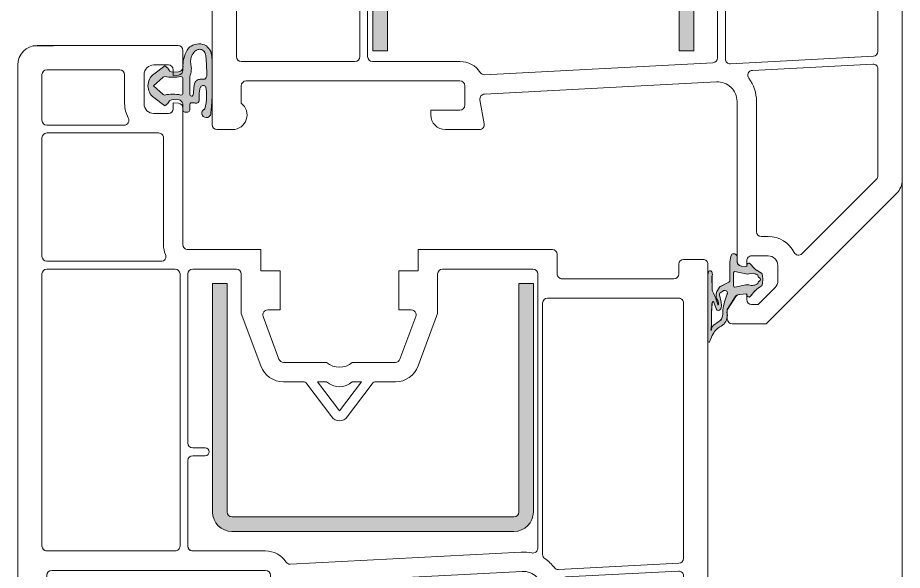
# Model space of a CAD drawing. Header units: millimetres. Extents: x 0 to 145404, y 0 to 194550.
# Drawn here: x 94714.5 to 94805.5, y 154292.4 to 154349.3 of the extents above; entities that cross this region are included whole.
import ezdxf

# ---------------------------------------------------------------- set-up
doc = ezdxf.new("R2010")
doc.units = ezdxf.units.MM
doc.linetypes.add('HIDDEN2', pattern=[0.1875, 0.125, -0.0625])
for name, color, linetype, lineweight in [('АР - детали окон', 152, 'Continuous', 0), ('АР - Окна', 150, 'Continuous', 9), ('АР - Окна - детали окон', 152, 'Continuous', 9), ('АР - Окна - металл', 152, 'Continuous', 0), ('АР - окна - открывание', 251, 'Continuous', 5), ('АР - Окна - резинки', 30, 'Continuous', 9)]:
    doc.layers.add(name, color=color, linetype=linetype, lineweight=lineweight)

# ---------------------------------------------------------------- blocks, each defined once
blk = doc.blocks.new('22')
at = {"layer": 'АР - Окна - детали окон'}
h = blk.add_hatch(color=256, dxfattribs=at)
h.dxf.hatch_style = 1
edge = h.paths.add_edge_path()
edge.add_arc((-1.553818138428315, 1.131118396583944), 0.2839831732982987, 74.65427062503922, 152.3563987852554)
edge.add_arc((-1.596806525873645, 1.190926662087272), 0.2206398277231891, 160.9675373763896, 229.9948880145354)
edge.add_arc((-3.743555339404969, -1.958318342448161), 3.591862728825405, 34.879010179002705, 56.06991171443309, ccw=False)
edge.add_arc((-2.654511476344703, -0.988255583508751), 2.150699526754884, 25.275224277416385, 30.264214853984697, ccw=False)
edge.add_arc((-0.5568941196393199, 0.002174104404926977), 0.168987853443677, 205.2752243233951, 256.9895970229417)
edge.add_arc((0.5909017610544187, 4.9697091701853), 5.267403294881843, 256.9895970645676, 260.7251781122034)
edge.add_arc((0.004720523720607162, 1.380223702645592), 1.630369563297689, 260.7251780804871, 279.2748219195129)
edge.add_arc((-0.143153885691388, 2.285733842385996), 2.547874579159527, 279.2748218378901, 285.7408576301508)
edge.add_arc((0.4876395137706567, 0.04774231009697597), 0.2226850360464853, 285.7408577034202, 335.6636846503346)
edge.add_arc((2.772526007909082, -0.985667456697972), 2.285031462524151, 139.4464880666508, 155.6636846350876, ccw=False)
edge.add_arc((4.944651504070068, -2.844349189018459), 5.143847118199504, 130.5535119334011, 139.4464881139066, ccw=False)
edge.add_arc((1.499456073901597, 1.206292494328832), 0.1744739569368638, 305.3246327721085, 426.5792894700455)
edge.add_arc((1.417490921547245, 1.090547527686115), 0.3146207940460357, 61.25292397907619, 92.00044617636586)
edge.add_line((1.406508365646005, 1.404976577730849), (1.321321995463222, 1.404976577730849))
edge.add_line((1.321321995463222, 1.404976577730849), (1.37415435956791, 1.989406543551013))
edge.add_arc((1.209689640928662, 1.989886926350761), 0.1644654202096038, 345.44665164517147, 359.8326459989094, ccw=False)
edge.add_arc((1.801420718420553, 1.941617132255734), 0.4325983945712781, 122.5195348950106, 179.0804297002731, ccw=False)
edge.add_arc((1.866968296078785, 1.904983802077694), 0.4999927756531553, 90.00000000873058, 126.5998254112501, ccw=False)
edge.add_line((1.866968296002597, 2.404976577730849), (2.351979363709688, 2.404976577730849))
edge.add_arc((2.275144767184571, 2.710978695719442), 0.3155009531470258, 284.0950995267654, 311.1278532774496)
edge.add_arc((2.343910708679128, 2.745365469691481), 0.305377927026009, 297.0238922591076, 411.2400393098964)
edge.add_arc((1.379532245028925, -0.8233545124536081), 3.978367056716289, 73.11440339514019, 83.87885432102183)
edge.add_line((1.80374964652583, 3.132330514723435), (-0.09342573815956712, 3.134326528059319))
edge.add_arc((-0.0590896239459747, 3.419509457747536), 0.287242531886982, 198.2874223950705, 263.134616964289, ccw=False)
edge.add_line((-0.3318247944116592, 3.329377338523045), (-0.7197440974414349, 4.124274716014042))
edge.add_arc((-0.8745377505633372, 4.048733586706081), 0.1722426696958274, 26.01292196672603, 63.98707769662329)
edge.add_line((-0.7989966203458607, 4.20352723938413), (-1.134551930241287, 4.410117470426485))
edge.add_arc((-1.699204761336022, 3.492977032698289), 1.077023399086374, 58.38077619269331, 85.30319239123116)
edge.add_arc((-1.669544997213431, 3.853982031863121), 0.7148020426897524, 85.30319244925175, 104.6294265280543)
edge.add_arc((-1.647382906469343, 3.769079244540648), 0.8025496441457144, 104.6294266041159, 122.5457420102708)
edge.add_arc((-2.525095715673031, 5.144388186126482), 0.8289694210956866, 269.317856082856, 302.5457419086521, ccw=False)
edge.add_arc((-2.532957814914038, 4.484052681405178), 0.1685871140946476, 249.3185698377839, 269.31785592225964, ccw=False)
edge.add_arc((-2.584918793058023, 4.345191464060917), 0.02032770549961688, 68.10843220245232, 248.1084322024547, ccw=False)
edge.add_line((-2.577339583076537, 4.364053361816332), (-2.090075024403632, 4.545655062654987))
edge.add_arc((-4.869575447631911, 12.00347094107846), 7.958934619607795, 290.4402386665813, 297.3608563805124)
edge.add_arc((-1.067902132897731, 4.65701977777789), 0.3128889209860373, 81.69608097092282, 117.3608562842542, ccw=False)
edge.add_line((-1.022713499609381, 4.966628344031051), (0.2850475888699293, 4.981874285498634))
edge.add_arc((0.4585922864967587, 5.352039994109966), 0.4088280982345972, 244.8814189027894, 275.9198852946161)
edge.add_arc((0.2470087829129863, 7.392564771957054), 2.460293171784885, 275.9198852805878, 280.2017922217645)
edge.add_arc((0.630865404607882, 5.259562191243436), 0.2930262488263932, 280.2017921091332, 323.3603331392276)
edge.add_arc((0.7308875098051859, 5.18517172491023), 0.1683732785073014, 323.3603330680583, 362.7912822477358)
edge.add_arc((0.7612935353350888, 5.186654190014067), 0.1379311351644093, 2.791282341359734, 51.19697758441514)
edge.add_arc((0.3901011596461092, 4.392219637631923), 1.011380441519582, 63.0972935037451, 91.37783980487609)
edge.add_line((0.3657819875515997, 5.403307653265074), (-6.18412147462368, 5.407760988688096))
edge.add_arc((-6.209265015976129, 4.598818541134431), 0.809333108877832, 88.21970629423646, 100.525130062304)
edge.add_arc((-6.335268871124257, 5.277014299706275), 0.119531355866846, 100.5251301336488, 163.0815620043828)
edge.add_arc((-6.380232349789344, 5.29069105534374), 0.07253382339510242, 163.0815617823987, 244.6580197239824)
edge.add_arc((-5.697270155394362, 6.732773089890442), 1.668164718475529, 244.6580198689428, 248.8571781519547)
edge.add_arc((-8.45256112066796, -0.3918714569941288), 5.970695682315309, 61.63095383349378, 68.85717813670527, ccw=False)
edge.add_arc((-6.382368420013512, 3.318814493168176), 1.7229848178587, 24.430076954281787, 63.57485590559139, ccw=False)
edge.add_arc((-3.717477093505051, 4.675986526165961), 1.271640255438825, 210.4565847545413, 271.8048441236015)
edge.add_arc((-3.379074946744367, 2.110294825700223), 1.328614273591966, 77.02308783815607, 102.97691216184393, ccw=False)
edge.add_line((-3.080723444465548, 3.404977130005136), (-1.767706177663058, 2.538052154937759))
edge.add_arc((-2.073544962221573, 2.102720144830982), 0.5320256771659015, 6.654761685558924, 54.910368423439024, ccw=False)
edge.add_line((-1.54510383028537, 2.164374757325277), (-1.478664034511894, 1.404976577730849))
edge = h.paths.add_edge_path(flags=16)
edge.add_line((4.656612873077393e-10, 2.755366024794057), (-0.6704792319796979, 2.755366024794057))
edge.add_arc((-0.6704792322575782, 2.520479569175708), 0.2348864556183492, 89.99999993221677, 114.1211347658272)
edge.add_arc((-0.672911007497039, 2.641571481322548), 0.1321185762487359, 135.0838764847987, 189.6658958083226)
edge.add_line((-0.8031539735384285, 2.619388425024226), (-0.5695379339158535, 1.507552440045401))
edge.add_arc((-1.314411851808942, 1.351041501457956), 0.7611391643155159, -11.847474179413325, 11.866218998375075, ccw=False)
edge.add_line((-0.5694867698475718, 1.19477426330559), (-0.6202297955751419, 0.9553191049490124))
edge.add_arc((-0.05519747618258974, 0.8343757632506089), 0.5778311291885405, 167.9183331340165, 197.2232335555724)
edge.add_arc((2.485563131481741, 1.622001702845181), 3.237872310482742, 197.2232335647637, 202.6633024260278)
edge.add_arc((-0.2767435363445265, 0.4685820620813508), 0.2444269719443515, 202.6633024270859, 263.6974056369638)
edge.add_arc((-0.3215584364456937, 0.06282222551544414), 0.1638001955017518, 14.069739100247716, 83.69740557021368, ccw=False)
edge.add_arc((2.328306436538696e-10, 0.1802260925163748), 0.1802260926395496, 205.4979776378803, 334.5020223621197)
edge.add_arc((0.3215584371441924, 0.0628222251806094), 0.1638001958090035, 96.30259433598133, 165.9302608059432, ccw=False)
edge.add_arc((0.2767435372758441, 0.4685820620813574), 0.2444269719443587, 276.3025943630371, 337.3366975729131)
edge.add_arc((-2.485563130783249, 1.622001697944438), 3.237872308809264, 337.3366976555847, 342.7767665168488)
edge.add_arc((0.05519747664825692, 0.8343757632506086), 0.5778311291885349, 342.7767664444275, 372.0816668659836)
edge.add_line((0.6202297960408032, 0.9553191049490124), (0.5694867703132331, 1.19477426330559))
edge.add_arc((1.314411852507434, 1.351041500348957), 0.7611391643157014, 168.1337809163235, 191.8474740941118, ccw=False)
edge.add_line((0.5695379348471761, 1.507552440045401), (0.8031539744697511, 2.619388425024226))
edge.add_arc((0.672911008195528, 2.641571480871272), 0.1321185764024938, 350.3341044015572, 404.91612372508)
edge.add_arc((0.670479232723237, 2.520479569175696), 0.2348864556183607, 65.8788652341734, 90.00000006778265)
edge.add_line((0.6704792324453592, 2.755366024794057), (4.656612873077393e-10, 2.755366024794057))
edge = h.paths.add_edge_path(flags=16)
edge.add_line((-3.484390894882381, 5.030479334993288), (-4.128671426326036, 5.030479334993288))
edge.add_arc((-4.128671429918576, 16.84832161221903), 11.81784227722574, 265.96428704178226, 270.0000000174175, ccw=False)
edge.add_arc((-4.849427598581707, 6.632538173246585), 1.576664575093549, 258.0083946700309, 265.9642869985926, ccw=False)
edge.add_arc((-5.187756749890759, 5.039677136304428), 0.05173122987339637, 78.00839467713583, 165.9029255538445)
edge.add_line((-5.23793006548658, 5.052277078619227), (-5.1791394748725, 5.030518441228196))
edge.add_line((-5.1791394748725, 5.030518441228196), (-5.081579491030425, 5.016898956382647))
edge.add_arc((-5.169264999168537, 4.388784397594312), 0.6342055244944682, 46.43343131209423, 82.05280454706838, ccw=False)
edge.add_line((-4.73217252921313, 4.84831330855377), (-4.333343790844083, 4.278826117282733))
edge.add_arc((-3.673198088457069, 4.634242403406582), 0.7497420121762647, 208.2976078228413, 245.1596813609672)
edge.add_arc((-3.36428093710467, 5.891752335584855), 2.035836394090045, 252.1547333325331, 276.317099813435)
edge.add_arc((-4.282695491099662, -3.439799396039275), 7.39683082017836, 67.69819620471537, 81.11526478878181, ccw=False)
edge.add_arc((-1.396383654766583, 3.655496683918108), 0.2639652523203947, 252.5119509478211, 331.6116771187358)
edge.add_arc((-1.417148989420947, 3.66671898955404), 0.2875690500464815, 331.6116771549562, 401.2744122761682)
edge.add_line((-1.201023936737329, 3.856418541865423), (-1.408236693590879, 4.160966860828921))
edge.add_arc((-1.534159558126057, 4.075289737455235), 0.1523060644962454, 34.23112408509135, 109.9682695572963)
edge.add_line((-1.586172031704336, 4.21843944885768), (-2.347143571358174, 4.046944933244959))
edge.add_arc((-2.654505607017058, 5.410800566729903), 1.398060660326651, 264.69318897178283, 282.70015569087195, ccw=False)
edge.add_arc((-2.724123419782456, 4.661312022281295), 0.6453457620325287, 236.08755619713202, 264.6931889349438, ccw=False)
edge.add_arc((-2.930369844225871, 4.354528911314575), 0.2756790678739771, 180.3566966835159, 236.087556239297, ccw=False)
edge.add_arc((-3.041702844473495, 4.353835795369994), 0.1643439101121544, 106.78126421483961, 180.3566967240913, ccw=False)
edge.add_line((-3.089152010623366, 4.511180949164554), (-2.427321387454867, 4.76132206316106))
edge.add_arc((-2.615669249448966, 5.25965830818927), 0.5327418983209071, 290.7042542949949, 307.9528389964916)
edge.add_arc((-2.313927396198684, 4.872790399344806), 0.04211482518225237, 307.9528389778966, 415.0896941257698)
edge.add_arc((-2.527053902466903, 4.567397793095854), 0.4145226011827333, 55.0896942713847, 87.57206962356457)
edge.add_line((-2.509493606630713, 4.981548276497051), (-3.484390894882381, 5.030479334993288))
at = {"layer": 'АР - Окна - детали окон', "ltscale": 0.5, "flags": 128}
for points in [[(-1.478664034511894, 1.404976577730849, 0.3526565497948873), (-1.805384848732501, 1.262878151377663, 0.3106391041635794), (-1.738646152894944, 1.021919402526692, -0.09272715416674626), (-0.7969297249801457, 0.09567176247946918, -0.02177201712908762), (-0.7097043031826615, -0.06997811258770525, 0.2295558567341729), (-0.5949380109086633, -0.1624756965320557, 0.0163009908045288), (-0.2580463690683246, -0.2288314464967698, 0.08111529549671377), (0.2674874165095389, -0.2288314464967698, 0.02822089183605274), (0.548051041085273, -0.1665917111095041, 0.2213414082031547), (0.6905372622422874, -0.04402439924888313, -0.07087920817314294), (1.03636121423915, 0.4999639221932739, -0.03882241516556442), (1.600338389631361, 1.063941098051146, 0.584672783312545), (1.568805912975222, 1.366391718154773, 0.1349721484322788), (1.406508365646005, 1.404976577730849), (1.321321995463222, 1.404976577730849), (1.37415435956791, 1.989406543551013, -0.06285331443559906), (1.368878038600087, 1.948559834854677, -0.2519290996180657), (1.568861389067024, 2.306387648219243, -0.161068446020802), (1.866968296002597, 2.404976577730849), (2.351979363709688, 2.404976577730849, 0.1185027193284175), (2.482662837021053, 2.473329580156133, 0.5441774775130759), (2.535095321480185, 2.983491743216291, 0.04700334695406218), (1.80374964652583, 3.132330514723435), (-0.09342573815956712, 3.134326528059319, -0.2907501765397686), (-0.3318247944116592, 3.329377338523045), (-0.7197440974414349, 4.124274716014042, 0.1672266864935215), (-0.7989966203458607, 4.20352723938413), (-1.134551930241287, 4.410117470426485, 0.1180145479597892), (-1.611014877911657, 4.566383734112605, 0.08452705584465195), (-1.850079926196486, 4.545609893975779, 0.07833431276210735), (-2.079132751561701, 4.445598277961835, -0.1460084897102827), (-2.534964908380061, 4.315477515337989, -0.08748552463928229), (-2.592498003039509, 4.326329566305503, -1.000000000000031), (-2.577339583076537, 4.364053361816332), (-2.090075024403632, 4.545655062654987, 0.03020607306168786), (-1.211703732609749, 4.934905683854595, -0.156885400313317), (-1.022713499609381, 4.966628344031051), (0.2850475888699293, 4.981874285498634, 0.1362649809725955), (0.5007578991353512, 4.94539214274846, 0.01868551781540537), (0.6827649022452533, 4.971168667310849, 0.1905727269919465), (0.8659909870475531, 5.084689829265699, 0.1737679452320804), (0.8990610232576728, 5.193371132714674, 0.2144074166734677), (0.8477273806929588, 5.294144600862637, 0.1240273172819573), (0.3657819875515997, 5.403307653265074), (-6.18412147462368, 5.407760988688096, 0.05374419626193233), (-6.357103277463466, 5.394534526625648, 0.2799409294152864), (-6.449626908171922, 5.311799129704013, 0.3717797420773307), (-6.411278288811445, 5.225137220928445, 0.01832433503902918), (-6.298967127688229, 5.176902182167396, -0.03154080457190119), (-5.615591558627784, 4.861775907920673, -0.1724818669793703), (-4.81364815402776, 4.031410739058629, 0.2742644840619331), (-3.677426449023187, 3.404977130005136, -0.1137315181183253), (-3.080723444465548, 3.404977130005136), (-1.767706177663058, 2.538052154937759, -0.2137225226957641), (-1.54510383028537, 2.164374757325277)], [(-3.484390894882381, 5.030479334993288), (-4.128671426326036, 5.030479334993288, -0.01761094008342258), (-4.960390494205058, 5.059783132513985, -0.03472808006893339), (-5.177008636295795, 5.090279489988461, 0.4034910083654271), (-5.23793006548658, 5.052277078619227), (-5.1791394748725, 5.030518441228196), (-5.081579491030425, 5.016898956382647, -0.1566824267424039), (-4.73217252921313, 4.84831330855377), (-4.333343790844083, 4.278826117282733, 0.1622426222316396), (-3.988157791551203, 3.953864956507459, 0.1058205724054662), (-3.14027592074126, 3.868277211906388, -0.05860997866455316), (-1.475707024801522, 3.403731997357681, 0.3595279932928903), (-1.164161414839327, 3.529995744815096, 0.3136816461887292), (-1.201023936737329, 3.856418541865423), (-1.408236693590879, 4.160966860828921, 0.343045219452583), (-1.586172031704336, 4.21843944885768), (-2.347143571358174, 4.046944933244959, -0.07873229322858735), (-2.78381077433005, 4.018732398981228, -0.1254678486535723), (-3.08417818788439, 4.125745297642425, -0.2480810180367108), (-3.206043569836766, 4.35281267366372, -0.3325366703878861), (-3.089152010623366, 4.511180949164554), (-2.427321387454867, 4.76132206316106, 0.07540357036237466), (-2.288026246242225, 4.839582133339718, 0.5047905720195982), (-2.289825360290706, 4.907326617510989, 0.1426878051221434), (-2.509493606630713, 4.981548276497051)], [(4.656612873077393e-10, 2.755366024794057), (-0.6704792319796979, 2.755366024794057, 0.1056386542690935), (-0.7664696108549833, 2.73485656012781, 0.2427663152400061), (-0.8031539735384285, 2.619388425024226), (-0.5695379339158535, 1.507552440045401, -0.1038413509164419), (-0.5694867698475718, 1.19477426330559), (-0.6202297955751419, 0.9553191049490124, 0.1285682074630217), (-0.6071177176199853, 0.6632826279383153, 0.02374123733709697), (-0.5022970968857408, 0.3744006629567593, 0.2727911618903298), (-0.3035765625536442, 0.2256324102636427, -0.3135135822219988), (-0.1626721573993564, 0.1026425014715642, 0.630977685971442), (0.1626721578650177, 0.1026425014715642, -0.3135135822219788), (0.3035765634849668, 0.2256324102636427, 0.2727911618903206), (0.5022970978170633, 0.3744006629567593, 0.02374123733709697), (0.6071177180856466, 0.6632826279383153, 0.128568207463023), (0.6202297960408032, 0.9553191049490124), (0.5694867703132331, 1.19477426330559, -0.1038413509164419), (0.5695379348471761, 1.507552440045401), (0.8031539744697511, 2.619388425024226, 0.2427663152400005), (0.7664696113206446, 2.73485656012781, 0.1056386542690881), (0.6704792324453592, 2.755366024794057)]]:
    blk.add_lwpolyline(points, format="xyb", close=True, dxfattribs=at)
blk = doc.blocks.new('пф 1')
at = {"layer": 'АР - Окна - детали окон', "linetype": 'Continuous', "ltscale": 0.5}
h = blk.add_hatch(color=252, dxfattribs=at)
h.dxf.hatch_style = 1
edge = h.paths.add_edge_path()
edge.add_line((3.91986198304221, 2.418149762786925), (3.91986198304221, 16.95895873010159))
edge.add_arc((4.419861981305212, 16.95883664708748), 0.5000000131672641, 89.9999998009547, 179.9860103173129, ccw=False)
edge.add_line((4.41986198304221, 17.45883666025475), (27.91986198304221, 17.45883666025475))
edge.add_line((27.91986198304221, 17.45883666025475), (27.91986198304221, 18.95883666025475))
edge.add_line((27.91986198304221, 18.95883666025475), (4.41986198304221, 18.95883666025475))
edge.add_arc((4.419861982438418, 16.95883665713309), 2.000000003121659, 89.99999998270262, 179.9965028670595)
edge.add_line((2.41986198304221, 16.95895873010159), (2.41986198304221, 2.418149762786925))
edge.add_line((2.41986198304221, 2.418149762786925), (2.41986198304221, -12.04116333974525))
edge.add_arc((4.41986198304221, -12.04116333974525), 2, 180, 270)
edge.add_line((4.41986198304221, -14.04116333974525), (27.91986198304221, -14.04116333974525))
edge.add_line((27.91986198304221, -14.04116333974525), (27.91986198304221, -12.54116333974525))
edge.add_line((27.91986198304221, -12.54116333974525), (4.41986198304221, -12.54116333974525))
edge.add_arc((4.41986198304221, -12.04116333974525), 0.5, 180, 270, ccw=False)
edge.add_line((3.91986198304221, -12.04116333974525), (3.91986198304221, 2.418149762786925))
at = {"layer": 'АР - Окна - детали окон', "linetype": 'Continuous', "ltscale": 0.5, "flags": 128}
for points in [[(32.36129370192066, 7.47560703381896), (31.11026936257258, -16.3953594584018, 0.4296339059216521), (33.10752852912992, -18.50003128219396), (49.55226965108886, -18.50002979207784, -0.3888787350898707), (50.05036702519283, -18.95645190728828), (50.09792391350493, -19.50002970034257), (49.49996739858761, -19.50002970034257, 0.414213562373095), (48.99996742000803, -20.00002967938781), (48.99996742000803, -21.70002654753625, 0.414213562373095), (49.99996737763286, -22.70002650562674), (51.55730984220281, -22.70002650562674, 0.1989111104362972), (52.26441317377612, -22.40713671920821), (53.99996720952913, -20.67159947101027), (53.99996720952913, -20.00002967938781, 0.414213562373095), (53.49996723048389, -19.50002970034257), (52.8979115858674, -19.50002970034257), (52.96736914431676, -18.70612627640367, -0.2446997727135509), (53.21546865999699, -18.31669021071866), (54.49998244876042, -17.5000297841616), (55.49996714666486, -17.5000297841616, -0.414213562373095), (55.9999671257101, -18.00002976320684), (55.9999671257101, -21.50002961605787), (42.58581899665296, -34.91421596938744, -0.1989127693449194), (41.17160323495045, -35.5000043977052), (-6.500030308030546, -35.49999858764932, -0.4142135266766152), (-7.000030226074159, -34.99999860860407), (-7.000030226074159, -30.80001701507717), (-6.000060787890106, -29.80001705698669), (-5.500030288938433, -29.80001705698669), (-5.200030301697552, -30.10002085473388), (-5.200030301697552, -33.19999890401959, 0.4142135268077516), (-4.700030383188277, -33.69999888306484), (-0.5000000400468707, -33.69999939342961, 0.4142135979384391), (0, -33.19999941438437), (0, -23.79999899957329, 0.414213562373095), (-0.4999999790452421, -23.29999902052805), (-4.70003032265231, -23.29999902052805, 0.414213562373095), (-5.200030301697552, -23.79999899957329), (-5.200030301697552, -26.5000049858354), (-5.500060808844864, -26.8000171831809), (-6.000030267983675, -26.8000171831809), (-7.000030226074159, -25.80001722555608), (-7.000030226074159, -19.49999918043613), (-6.000030267983675, -18.49999922234565), (-5.200030301697552, -18.49999922234565), (-5.200030301697552, -20.9999991171062, 0.414213562373095), (-4.70003032265231, -21.49999909615144), (-0.4999999790452421, -21.49999909615144, 0.414213562373095), (0, -20.9999991171062), (0, 20.9999991171062, 0.414213562373095), (-0.4999999790452421, 21.49999909615144), (-4.699999802745879, 21.49999909615144, 0.414213562373095), (-5.199999781325459, 20.9999991171062), (-5.199999781325459, 18.49999922234565), (-5.999999748077244, 18.49999922234565), (-6.999999705702066, 19.49999917997047), (-6.999999705702066, 25.79998670518398), (-6.000030267983675, 26.79998666327447), (-5.499999769032001, 26.79998666327447), (-5.199999781325459, 26.49998667603359), (-5.199999781325459, 23.79999899957329, 0.414213562373095), (-4.699999802745879, 23.29999902052805), (-0.4999999790452421, 23.29999902052805, 0.414213562373095), (0, 23.79999899957329), (-9.313225746154785e-10, 33.09999860823154, 0.4142135623733432), (-0.4999999790452421, 33.69999858224764), (-4.699999802280217, 33.69999858271331, 0.414213562373095), (-5.199999781325459, 33.19999860413373), (-5.199999781325459, 30.10001323465258), (-5.500030288938433, 29.79998653708026), (-5.999999748077244, 29.79998653708026), (-6.999999705702066, 30.79998649470508), (-6.999999705702066, 34.99999852851033, -0.414213562373095), (-6.499999726656824, 35.49999850708991), (35.49999850755557, 35.49999850755557, -0.414213562373095), (35.99999848613515, 34.99999852851033), (35.99999848613515, 33.39999249577522, -0.7207611610681721), (33.29999400116503, 32.49999866494909), (31.4999986696057, 32.49999864352867, 0.414213562373095), (30.99999869661406, 31.99999866448343), (30.99999869661406, 9.999999579507858, 0.414213562373095), (31.4999986756593, 9.499999600462615), (32.49999863328412, 9.499999600462615), (33.49999859137461, 9.499999600462615, 0.414213562373095), (33.99999857041985, 9.999999579507858), (33.99999857041985, 12.99999945331365), (34.49999854946509, 12.99999945331365, -0.414213562373095), (35.99999848613515, 11.49999951664358), (35.99999848613515, 7.999469953589141, -0.4663076572329644), (35.4131744238548, 7.507066097576171), (32.94743253197521, 7.941842912696302, 0.4504671528256424)], [(1.999999912921339, 32.59999862965196, -0.4142135623733869), (2.49999989522621, 32.99999861558899), (19.69999917130917, 32.99999861558899, -0.4142135623728442), (20.19999915361404, 32.59999862965196), (20.19999915082008, 20.79999912530184, -0.414213562373095), (19.69999917177483, 20.29999914672226), (2.499999894760549, 20.29999914672226, -0.414213562373095), (1.999999915715307, 20.79999912530184)], [(28.99999878043309, 20.79999912530184, -0.414213562373095), (28.49999880185351, 20.29999914672226), (21.49999909615144, 20.29999914672226, -0.414213562373095), (20.9999991171062, 20.79999912530184), (20.99999911384657, 32.59999862965196, -0.4142135623733903), (21.49999909615144, 32.99999861558899), (28.49999880185351, 32.99999861279503, -0.414213562373095), (28.99999878043309, 32.49999863374978)], [(29.12687311274931, -16.02617069426924, -0.3989595459343815), (28.62755833007395, -16.50000269617885), (13.09999941289425, -16.50000157626346, -0.414213562373095), (12.59999947017059, -16.00000159721822), (12.59999947017059, -14.89999937359244, 0.9999999999999999), (11.79999950388446, -14.89999937359244), (11.79999950388446, -16.00000146729872, -0.414213562373095), (11.29999948805198, -16.50000144634396), (2.499999857973307, -16.5000007962808, -0.414213562373095), (1.999999915715307, -16.00000081723556), (1.999999915715307, 18.99999920139089, -0.414213562373095), (2.499999894760549, 19.49999917997047), (28.49999880185351, 19.49999917997047, -0.414213562373095), (28.99999878043309, 18.99999920139089), (28.99999878043309, 9.999999579507858, 0.2531713377411239), (30.13213230762631, 7.907407625578344, -0.2671474333782157), (30.35787378111854, 7.462721257936209)], [(1.999999915715307, -17.80000074161217, -0.414213562373095), (2.499999931082129, -17.30000076256692), (28.73349886806682, -17.30000267270952, -0.4296339059351017), (29.23281357809901, -17.82617062842473), (28.46241921046749, -32.5261708907783, -0.3989595816268721), (27.96310440264642, -33.00000289268792), (2.499999833293259, -32.99999976251274, -0.4142135263697975), (1.999999915715307, -32.4999997834675)], [(41.11094302590936, -32.85355734592304, -0.1989127693153482), (40.75738908536732, -33.00000445265323), (29.76557453768328, -33.00000311248004, -0.4296338699769703), (29.26625985186547, -32.47383515629917), (29.91581666469574, -20.07955291774124, -0.5993709350366213), (30.71428662305698, -19.7050887295045, 0.1617362482636682), (33.10752871213481, -20.50003119837493), (46.49996747914702, -20.50002997834235, -0.414213562373095), (46.99996750382707, -21.00002995692194), (46.99996750382707, -21.70002654753625, 0.2836264320426852), (48.6538328230381, -24.38105638930574, -0.5113893274584497), (48.78303094301373, -25.18144756834954)]]:
    blk.add_lwpolyline(points, format="xyb", close=True, dxfattribs=at)
at = {"layer": 'АР - Окна - детали окон', "color": 252, "linetype": 'Continuous', "ltscale": 0.5, "flags": 128}
blk.add_lwpolyline([(3.91986198304221, 2.418149762786925), (3.91986198304221, 16.95895873010159, -0.4141420506258557), (4.41986198304221, 17.45883666025475), (27.91986198304221, 17.45883666025475), (27.91986198304221, 18.95883666025475), (4.41986198304221, 18.95883666025475, 0.4141956854021884), (2.41986198304221, 16.95895873010159), (2.41986198304221, 2.418149762786925), (2.41986198304221, -12.04116333974525, 0.414213562373095), (4.41986198304221, -14.04116333974525), (27.91986198304221, -14.04116333974525), (27.91986198304221, -12.54116333974525), (4.41986198304221, -12.54116333974525, -0.414213562373095), (3.91986198304221, -12.04116333974525)], format="xyb", close=True, dxfattribs=at)
blk = doc.blocks.new('21')
at = {"layer": 'АР - Окна - детали окон'}
h = blk.add_hatch(color=256, dxfattribs=at)
h.dxf.hatch_style = 1
edge = h.paths.add_edge_path(flags=16)
edge.add_arc((-0.8841187553298939, -3.917875038191226), 0.1876537174851927, 176.9273466497227, 231.938298881297)
edge.add_arc((-0.0688339668244411, 0.6188691436068474), 4.776105919937049, 258.7597471659293, 269.055264247072)
edge.add_arc((-0.2890558407631439, -5.683054121658823), 1.533008475727484, 67.60399009658579, 84.70493454352282, ccw=False)
edge.add_arc((-0.06651891567156987, -5.03300193627873), 0.8482367458890325, 42.23236986346268, 64.77111786296871, ccw=False)
edge.add_arc((-0.188630277024787, -4.904549303004011), 0.8705355459311627, 5.5826764512759155, 30.488556884690524, ccw=False)
edge.add_arc((-0.6798599316659233, -4.860044262270755), 1.358230642916282, -4.405615059596926, 1.6953063775346209, ccw=False)
edge.add_arc((2.808702479342133, -5.10611082372215), 2.139045717081584, 176.2008373334478, 178.6700464672485)
edge.add_arc((-1.524182254529186, -5.058814283011551), 2.194416508973364, -2.3460894674768156, 0.0613756805253729, ccw=False)
edge.add_arc((0.9181883855858731, -5.168086905924167), 0.2505490564814342, 175.5492855372068, 232.5122979085675)
edge.add_arc((1.132512647604393, -4.91401523392584), 0.5827911910009982, 230.9944569354059, 266.1973708795536)
edge.add_arc((-0.3682623466784309, 41.6609762355001), 47.17916131853152, 271.7759318795902, 274.1033584471634)
edge.add_arc((2.571099627651768, -2.993427119516604), 2.443143533376929, 280.2939547991291, 290.5025409628827)
edge.add_arc((2.906065239784481, -4.50715296128183), 0.9334197404481246, 303.9097978636547, 332.1024344323147)
edge.add_arc((3.002935919259319, -4.763743824813666), 0.7500284933465502, 346.1022715480304, 373.7533528815159)
edge.add_arc((2.288644899197562, -5.136956967557704), 1.544634774946723, 20.91973702217135, 34.34735709361493)
edge.add_arc((2.194202265019074, -5.766992063347876), 2.032435036897639, 47.62797235930786, 65.5618092830151)
edge.add_arc((2.446891570480489, -5.547119399704411), 1.733310143574325, 70.16436160153076, 107.0617769068108)
edge.add_arc((1.775431145667381, -2.331113053991355), 1.567468971701788, 265.5389595532716, 275.965361664876, ccw=False)
edge.add_arc((2.272909006465912, 0.852635302353467), 4.786712596492477, 253.309553993315, 262.5651157802299, ccw=False)
edge.add_line((0.8981613181531429, -3.732414999976754), (-0.1475824122317135, -3.732414999976754))
edge.add_line((-0.1475824122317135, -3.732414999976754), (-0.4742319788783789, -3.732414999976754))
edge.add_line((-0.4742319788783789, -3.732414999976754), (-0.8500000000931323, -3.732414999976754))
edge.add_arc((-0.8506220907358333, -3.959190577462055), 0.2267764307430546, 89.84282664257613, 166.9064798544172)
edge = h.paths.add_edge_path(flags=16)
edge.add_line((0.8968870001845062, -0.9994789999909699), (0, 0))
edge.add_line((0, 0), (-0.8968869997188449, -0.9994789999909699))
edge.add_arc((-0.6499998180776299, -1.169910301479501), 0.3000001816429734, 145.3818829394412, 179.9999999951994)
edge.add_arc((-4.823035950154436, -2.001162725500762), 3.961235674109269, -12.11337143690622, 12.11337143690622, ccw=False)
edge.add_arc((-0.7500001492444426, -2.83241514977999), 0.1999998504761606, 179.9999999332989, 269.9999999332989)
edge.add_line((-0.7500001494772732, -3.032415000256151), (0.7500001494772732, -3.032415000256151))
edge.add_arc((0.7500001494772732, -2.83241514954716), 0.1999998507089913, 270, 360)
edge.add_arc((5.768765290662919, -2.001162725500762), 4.88993655553787, 170.2126183864117, 189.7873816135883, ccw=False)
edge.add_arc((0.6499998185430773, -1.169910301479568), 0.3000001816431872, 4.813363725752952e-09, 34.6181170605461)
edge = h.paths.add_edge_path()
edge.add_arc((-1.128554309946362, -1.175362062810368), 4.291520594007865, 253.14583511013842, 270.2109125622565, ccw=False)
edge.add_arc((-2.348571730981179, -5.20839550850807), 0.0780137310248648, 187.2199594258823, 251.8885923136458, ccw=False)
edge.add_arc((-2.957837143596107, -5.437013562230002), 0.5751219538596952, 22.36244620134855, 32.10326375194465)
edge.add_arc((-2.939505885245123, -5.625182685201416), 0.680936261650665, 46.48559644257323, 62.43904800630055)
edge.add_arc((-2.815041386622259, -5.432647181392976), 0.4531599044643845, 65.12750073659225, 159.5298120048662)
edge.add_arc((-2.583581921386563, -5.451579003177555), 0.6795706108019753, 164.8668410874433, 191.0423418790884)
edge.add_arc((-2.79305752732818, -5.41024127455594), 0.4886003919421579, 200.5485068572791, 233.1912884732708)
edge.add_arc((-2.758148432459312, -5.370820229924899), 0.5410954205163012, 232.7327130712834, 253.0833459077969)
edge.add_arc((-2.783328585194315, -5.37019621928503), 0.5349164669774426, 255.6840695444536, 265.8879646887684)
edge.add_arc((-2.461674287177334, -1.874614933955761), 4.045172707974388, 264.89404524675, 266.3024498826058)
edge.add_arc((-2.909821153421328, -8.956679420767738), 3.051065225659589, 84.01114066585069, 86.48095881072749, ccw=False)
edge.add_arc((-0.3499881979861348, 14.72841656159117), 20.77197688781684, 263.8051615116011, 268.1229795856759)
edge.add_line((-1.030360317323357, -6.032414770685136), (2.180983635596931, -6.032417066860944))
edge.add_arc((2.371213188439224, -1.295280421849625), 4.74095463765302, 267.700404640067, 284.2296356176989)
edge.add_arc((2.662625679154215, -4.199085129058959), 1.904104081102847, 297.3216514919077, 319.3574493041866)
edge.add_arc((2.780510681195174, -4.66930250029143), 1.534154190856904, 329.8739661649909, 391.135977349304)
edge.add_arc((2.976191374125049, -4.557030082716973), 1.308619823645745, 31.35848713676498, 46.26416666375925)
edge.add_arc((2.100239317408984, -6.059610831545845), 3.027195840749402, 53.96946535726213, 90.00452956230725)
edge.add_arc((1.975967114705061, -2.517668758433579), 0.5294788476683017, 186.3256224382328, 283.54769138735554, ccw=False)
edge.add_line((1.449711848981678, -2.57600610004738), (1.402149175759405, -2.032419405411929))
edge.add_arc((1.972606375607447, -2.045223934334467), 0.5706008875031627, 105.3737558991107, 178.7141501705776, ccw=False)
edge.add_line((1.821331812534481, -1.495040892623365), (2.059796038083732, -1.174769050907344))
edge.add_line((2.059796038083732, -1.174769050907344), (1.198472999967635, -0.03038399992510676))
edge.add_arc((2.328306436538696e-10, -0.9324164099537826), 1.49999999994516, 36.96699983620565, 143.0330001637944)
edge.add_line((-1.198472999501973, -0.03038399992510676), (-2.059796038083732, -1.174769050907344))
edge.add_line((-2.059796038083732, -1.174769050907344), (-1.82133181206882, -1.495040892623365))
edge.add_arc((-1.970466199823175, -2.04809831890437), 0.5728119956630063, 1.5684863268311915, 74.9088805983385, ccw=False)
edge.add_line((-1.397868824657053, -2.032419405411929), (-1.455459558404982, -2.641033330000937))
edge.add_arc((-1.943521036216261, -2.532420209796014), 0.5000008160033129, 302.49687763817417, 347.45385201649304, ccw=False)
edge.add_arc((-1.943692631107355, -2.532046798408856), 0.5004079520082833, 269.277816020844, 302.49047834378854, ccw=False)
edge.add_line((-1.94999985024333, -3.032415000256151), (-2.5, -3.032415000256151))
edge.add_arc((-2.477929598720147, -3.254485401256607), 0.223164436264287, 95.67568625294322, 174.3243137470568)
edge.add_line((-2.699999999720603, -3.232414999976754), (-2.699999999720603, -3.532415000256151))
edge.add_arc((-2.444635847204363, -3.477050847460514), 0.2612968423175379, 192.2326774895719, 257.7673225104281)
edge.add_line((-2.5, -3.732414999976754), (-1.949999999720603, -3.732414999976754))
edge.add_arc((-1.949999999953434, -3.932414999930188), 0.1999999999534339, -6.670109087281162e-08, 89.99999993329902, ccw=False)
edge.add_line((-1.75, -3.932415000163019), (-1.7587805762887, -4.185362932737917))
edge.add_line((-1.7587805762887, -4.185362932737917), (-1.767634384334087, -4.214143124874681))
edge.add_line((-1.767634384334087, -4.214143124874681), (-1.784111456479877, -4.280051414389163))
edge.add_arc((-1.357162307232648, -4.404642425268496), 0.4447566705906353, 163.7318585564934, 188.7886736893577)
edge.add_arc((-1.559444759633461, -4.420160443037705), 0.2429777320102184, 192.4629420879929, 229.2025695668841)
edge.add_arc((-1.493561045754107, -4.358722969596467), 0.3326773473638948, 227.5260260001183, 240.4192275447709)
edge.add_arc((-1.339599034825953, -4.100053065942074), 0.6336660901943263, 239.8584105503494, 246.0996691639988)
edge.add_arc((-1.501638253396667, -4.465164469425312), 0.2342128221942011, 246.1537024965542, 262.6840675146771)
edge.add_arc((-1.297666275548292, -2.476975646727196), 2.232769282881773, 263.9894518753775, 271.1888156845822)
edge.add_line((-1.251342432573438, -4.709264331497252), (-1.190077167935669, -4.708000969607383))
edge.add_arc((-0.9180277296266308, -7.081009744423907), 2.38855218537098, 76.0064464039151, 96.54002211143882, ccw=False)
edge.add_arc((-0.7518303044826764, -6.254975078806121), 1.547321710837005, 69.0083874635016, 74.58140423181771, ccw=False)
edge.add_arc((-0.3479025479336274, -5.177196832840114), 0.3964745144363342, 53.88739644311039, 67.71146677404528, ccw=False)
edge.add_arc((-0.3491225774405135, -5.190171719968163), 0.4077298845138654, 27.915496020967623, 54.82353063004558, ccw=False)
edge.add_arc((-0.2221880889687966, -5.119342785512838), 0.2624247477718955, -6.041521308898496, 27.22545288900801, ccw=False)
edge.add_arc((-0.3552339368903786, -5.044100872473412), 0.4072184418909011, 305.70747396580185, 345.368795488309, ccw=False)
edge.add_arc((-0.6839951650594803, -3.1769740456321), 2.269610691060879, 273.79534255098116, 284.45223444133114, ccw=False)
edge.add_arc((-3.017474084063887, 44.86715378152013), 50.37003320665512, 272.1671276143536, 272.82636057593186, ccw=False)
at = {"layer": 'АР - Окна - детали окон', "ltscale": 0.5, "flags": 128}
for points in [[(-1.112756749149412, -5.466853580437601, -0.07459836483261337), (-2.372823521960527, -5.282543960027397, -0.2899053818021951), (-2.425966889597476, -5.218200183473527, 0.04252794578845025), (-2.470656138844788, -5.13136682100594, 0.06972271583198009), (-2.624442148022354, -5.021519671659917, 0.4369012673146248), (-3.239586183335632, -5.274168114643544, 0.1147113834659794), (-3.250570898409933, -5.581740132533014, 0.1434020308476386), (-3.085800174623728, -5.8014344307594, 0.08903050592023243), (-2.915596538688987, -5.888501935172826, 0.04455233410763495), (-2.821685819420964, -5.903735673520714, 0.006145401884598669), (-2.722546014003456, -5.911367116030306, -0.0107770318400138), (-2.591488003265113, -5.922266295179725, 0.01884226486116689), (-1.030360317323357, -6.032414770685136), (2.180983635596931, -6.032417066860944, 0.07224768805875734), (3.536581502296031, -5.890774690080434, 0.09644669618920398), (4.107436627149582, -5.439300302416086, 0.2738598892792736), (4.093658566009253, -3.87603601673618, 0.06513015523976305), (3.880885309539735, -3.611506563145667, 0.1585412785958662), (2.100000000093132, -3.032415000256151, -0.4516332433290501), (1.449711848981678, -2.57600610004738), (1.402149175759405, -2.032419405411929, -0.3313981047700823), (1.821331812534481, -1.495040892623365), (2.059796038083732, -1.174769050907344), (1.198472999967635, -0.03038399992510676, 0.4989412277529837), (-1.198472999501973, -0.03038399992510676), (-2.059796038083732, -1.174769050907344), (-1.82133181206882, -1.495040892623365, -0.331398104770278), (-1.397868824657053, -2.032419405411929), (-1.455459558404982, -2.641033330000937, -0.1987172120395984), (-1.674893774557859, -2.954131260514259, -0.1459406492247346), (-1.94999985024333, -3.032415000256151), (-2.5, -3.032415000256151, 0.3573068511191127), (-2.699999999720603, -3.232414999976754), (-2.699999999720603, -3.532415000256151, 0.2940061649049662), (-2.5, -3.732414999976754), (-1.949999999720603, -3.732414999976754, -0.414213562373095), (-1.75, -3.932415000163019), (-1.7587805762887, -4.185362932737917), (-1.767634384334087, -4.214143124874681), (-1.784111456479877, -4.280051414389163, 0.1097686946665922), (-1.796696913894266, -4.472597009968013, 0.1616943345260951), (-1.718203166965395, -4.604100504890084, 0.05631662871884902), (-1.657787234988064, -4.648039364255965, 0.02723936211798378), (-1.596326865255833, -4.679383312817663, 0.07225266207382279), (-1.53146301349625, -4.697470581624657, 0.03142348739606844), (-1.251342432573438, -4.709264331497252), (-1.190077167935669, -4.708000969607383, -0.08983512931957405), (-0.3404454165138304, -4.763342767953873, -0.024321667042149), (-0.1975312675349414, -4.810344657395035, -0.06039214654822489), (-0.1142307459376752, -4.856900829821825, -0.1179509229412997), (0.01116346754133701, -4.999285302124918, -0.1461826852254412), (0.03877912135794759, -5.146962767001241, -0.1748036674434475), (-0.1175620583817363, -5.374765260610729, -0.04653300560327677), (-0.5337632987648249, -5.441607145126909, -0.002876454362515275)], [(0.8968870001845062, -0.9994789999909699), (0, 0), (-0.8968869997188449, -0.9994789999909699, 0.1522094044406819), (-0.9499999997206032, -1.169910301454365, -0.1061046213207952), (-0.9499999997206032, -2.83241514954716, 0.414213562373095), (-0.7500001494772732, -3.032415000256151), (0.7500001494772732, -3.032415000256151, 0.414213562373095), (0.9500000001862645, -2.83241514954716, -0.0856193173125026), (0.9500000001862645, -1.169910301454365, 0.1522094044405682)], [(-1.071502695791423, -3.907816383056343, 0.2447490933719746), (-0.9998090956360102, -4.065623685717583, 0.04495291089960767), (-0.1475824122317135, -4.156587529927492, -0.07475573686464684), (0.2950295708142221, -4.265676536597311, -0.09866211631748469), (0.561536761932075, -4.462868931703269, -0.1091022305822598), (0.6777761960402131, -4.819861876778305, -0.02662658147092504), (0.6743574505671859, -4.964379112701863, 0.01077437421934332), (0.6702329954132438, -5.05646360758692, -0.01050493475864166), (0.6683948710560799, -5.148643917404115, 0.2537958550204091), (0.765706452075392, -5.366893569938838, 0.1548211983328769), (1.093862118665129, -5.495523367077112, 0.01015566329726191), (3.007685482036322, -5.397245564498007, 0.04457284318796936), (3.426808013115078, -5.28181377472356, 0.1236378567191102), (3.731008082162589, -4.94389283657074, 0.1212394511998032), (3.731459714937955, -4.585430000443012, 0.05865617648999121), (3.563945163972676, -4.265460655093193, 0.07841123439569585), (3.035043723415583, -3.916646738536656, 0.1624008928969685), (1.938333811704069, -3.890094034839422, -0.04552517337957556), (1.653511526063085, -3.893833305221051, -0.04040697645099166), (0.8981613181531429, -3.732414999976754), (-0.1475824122317135, -3.732414999976754), (-0.4742319788783789, -3.732414999976754), (-0.8500000000931323, -3.732414999976754, 0.3495272739561615)]]:
    blk.add_lwpolyline(points, format="xyb", close=True, dxfattribs=at)
blk = doc.blocks.new('пф 22')
at = {"layer": 'АР - Окна - детали окон', "linetype": 'ByBlock', "ltscale": 100}
h = blk.add_hatch(color=252, dxfattribs=at)
h.dxf.hatch_style = 1
edge = h.paths.add_edge_path()
edge.add_line((0, 0), (0, -14.54080896731466))
edge.add_arc((-0.499999998263002, -14.54068688430056), 0.5000000131672642, 269.9999998009547, 359.9860103173127, ccw=False)
edge.add_line((-0.5, -15.04068689746782), (-24, -15.04068689746782))
edge.add_line((-24, -15.04068689746782), (-24, -16.54068689746782))
edge.add_line((-24, -16.54068689746782), (-0.5, -16.54068689746782))
edge.add_arc((-0.4999999993962079, -14.54068689434616), 2.000000003121659, 269.9999999827027, 359.9965028670595)
edge.add_line((1.5, -14.54080896731466), (1.5, 0))
edge.add_line((1.5, 0), (1.5, 14.45931310253218))
edge.add_arc((-0.5, 14.45931310253218), 2, 0, 90)
edge.add_line((-0.5, 16.45931310253218), (-24, 16.45931310253218))
edge.add_line((-24, 16.45931310253218), (-24, 14.95931310253218))
edge.add_line((-24, 14.95931310253218), (-0.5, 14.95931310253218))
edge.add_arc((-0.5, 14.45931310253218), 0.5, 0, 90, ccw=False)
edge.add_line((0, 14.45931310253218), (0, 0))
at = {"layer": 'АР - Окна - детали окон', "linetype": 'Continuous', "ltscale": 0.5, "flags": 128}
for points in [[(10.00007638242096, -36.58600461808965, 0.414213562373095), (10.50004599988461, -36.086035000626), (10.50004599988461, -34.48602943634614, 0.7207612074404529), (7.800040999893099, -33.58603561716154), (6.000045626424253, -33.58603561716154, -0.414213562373095), (5.500045999884605, -33.08603599062189), (5.500045999884605, -11.08603524370119, -0.414213562373095), (6.000045626424253, -10.58603561716154), (8.000046373344958, -10.58603561716154, -0.414213562373095), (8.500045999884605, -11.08603524370119), (8.500045999884605, -14.08603561716154), (9.000047120731324, -14.08603561716154, 0.414213562373095), (10.50004599988461, -12.5860367375426), (10.50004599988461, -9.086035237181932, 0.4663076484297019), (9.91322219464928, -8.593631582800299), (7.44750710343942, -9.028403598815203, -0.4504671432811831), (6.861367993056774, -8.56216748431325), (5.610316006001085, 15.30932527175173, -0.4296339427720533), (7.607575501780957, 17.41399738285691), (24.05231806775555, 17.41399538284168, 0.3888787210067404), (24.55041496362537, 17.87041696766391), (24.59797200001776, 18.41399538284168), (24.00001462642103, 18.41399538284168, -0.414213562373095), (23.50001499988139, 18.91399500938132), (23.50001499988139, 20.61399313015863, -0.414213562373095), (24.50001425296068, 21.61399238277227), (26.05734236398712, 21.61399238277227, -0.1989110945363628), (26.7644458077848, 21.32110257539898), (28.5, 19.58556538308039), (28.5, 18.91399500938132, -0.414213562373095), (28.00000037346035, 18.41399538284168), (27.39796000020579, 18.41399538284168), (27.46741699893028, 17.6200923928991, 0.2447000054231404), (27.71551699982956, 17.230655382853), (29.00003100000322, 16.41399538284168), (30.00000037346035, 16.41399538284168, 0.414213562373095), (30.5, 16.91399500938132), (30.5, 20.41399538284168), (17.08584924926981, 33.82818413339555, 0.1989125858137271), (15.67163771158084, 34.41397138312459), (-26.00000008568168, 34.41399538284168, 0.414213731059474), (-26.5, 33.91399575630203), (-26.5, 31.91399500938132, 0.414213562373095), (-26.00000037346035, 31.41399538284168), (-25.00000048009679, 31.41399538284168, -0.4142133840902218), (-24.5, 30.91399520728737), (-24.49999300017953, 19.41399531392381, -0.414213740655921), (-24.99999262625352, 18.91399538284168), (-27.00000037346035, 18.91399538284168, 0.414213562373095), (-27.5, 18.41399575630203), (-27.5, 4.613992382772267), (-25.29999999981374, 4.613992382772267), (-25.29999999981374, 2.613992382772267), (-21.30000300006941, 2.613992382772267), (-21.30000300006941, 3.895615439862013, -0.5223602831779204), (-20.62634552968666, 4.364490208681673), (-16.22634065011516, 2.734860623721033, -0.3137494600325467), (-15.89999700011685, 2.26598523883149), (-15.89999700011685, -2.163137617055327, -0.3779650000000018), (-15.89999700011685, -4.808889617212117), (-15.89999700011685, -9.237997472751886, -0.3137494600325357), (-16.22634065011516, -9.70687285810709), (-20.62634552968666, -11.33650244306773, -0.5223602831779198), (-21.30000300006941, -10.86762767378241), (-21.30000300006941, -9.586004617158324), (-25.29999999981374, -9.586004617158324), (-25.29999999981374, -11.58600461715832), (-27.5, -11.58600461715832), (-27.5, -19.08600499061868, -0.4142136248932759), (-27.99999973317608, -19.58600461715832), (-42.0543365618214, -19.58600161690265, 0.3888803697501749), (-42.55243732081726, -20.04242928186432), (-42.59999099979177, -20.58600461715832), (-41.99999962653965, -20.58600461715832, -0.414213562373095), (-41.5, -21.08600424369797), (-41.5, -22.58600536407903, -0.414213562373095), (-42.4999992530793, -23.58600461715832), (-45.5000007469207, -23.58600461715832, -0.414213562373095), (-46.5, -22.58600536407903), (-46.5, -21.08600442530587, -0.414213562373095), (-46.00000019138679, -20.58600461669266), (-45.40000900020823, -20.58600461715832), (-45.4475716734305, -20.04241792252287, 0.3888761047889064), (-45.94566395692527, -19.58600461715832), (-48.00000037346035, -19.58600461715832, 0.414213562373095), (-48.5, -20.08600424369797), (-48.5, -34.5860055256635, 0.414213562373095), (-46.50000090850517, -36.58600461715832)], [(-22.49999199993908, 17.91399556677788, 0.4142133888067069), (-21.9999915198423, 17.41399538284168), (3.865917682182044, 17.41399538284168, 0.2504918936243434), (4.281657267827541, 17.63621778367087, -0.08529994887351053), (5.214333735406399, 18.61905418522656, 0.2504917592246894), (5.414493041113019, 19.04585360083729), (4.764936031773686, 31.44014477403834, 0.3989593756714407), (4.265620961319655, 31.91397738270462), (-21.99999956879765, 31.91399338282645, 0.4142139143587452), (-22.5, 31.413992960006)], [(7.607576000038534, 19.41399738285691), (21.00001529883593, 19.41399538284168, 0.414213606113147), (21.50001499988139, 19.91399500938132), (21.50001499988139, 20.61399480700493, -0.2836257497458363), (23.15387168247253, 23.29501822357997, 0.5113885279364263), (23.28306865971535, 24.09540872322395), (15.61097495863214, 31.76752442447469, 0.1989125985937846), (15.25742171378806, 31.91397138312459), (6.068092086818069, 31.91397638292983, 0.4296340573823559), (5.568777000531554, 31.38780837273225), (6.176575026940554, 19.79032387118787, 0.4607369999999725), (6.779411501251161, 19.32732548890635, -0.0521850000000031)], [(3.707591000013053, 16.30288438312709, 0.4814801107898688), (3.220092820003629, 16.91399538284168), (-25.00000037346035, 16.91399538284168, 0.414213562373095), (-25.5, 16.41399575630203), (-25.5, 7.113992009311914, 0.414213562373095), (-25.00000037346035, 6.613992382772267), (-20.94153100019321, 6.613992382772267), (-15.53171361191198, 4.6103579797782, -0.3137490212917867), (-13.89999700011685, 2.265986907761544), (-13.89999399986118, 0.2639856124296784, 0.2360675819971982), (-13.69999401690438, -0.1360136042349041), (-10.29999399976805, -2.686013617087156, -0.5000000000003286), (-10.29999400023371, -4.286013617180288), (-13.69999565929174, -6.836014861706644, 0.2360679774990762), (-13.89999700011685, -7.236017542891204), (-13.89999700011685, -9.237995395902544, -0.3137494327936865), (-15.53171361191198, -11.58237021416426), (-20.94153100019321, -13.58600461715832), (-25.00000037346035, -13.58600461715832, 0.414213562373095), (-25.5, -14.08600424369797), (-25.5, -18.58603599062189, 0.414213562373095), (-25.00000037346035, -19.08603561716154), (-7.599953626282513, -19.08603561716154, 0.414213562373095), (-7.099954000208527, -18.58603599062189), (-7.099954000208527, -17.28600461687893, -0.9999999999999999), (-6.29995399992913, -17.28600461687893), (-6.29995399992913, -18.58603599062189, 0.414213562373095), (-5.799954373389482, -19.08603561716154), (3.000046373344958, -19.08603561716154, 0.414213562373095), (3.500045999884605, -18.58603599062189), (3.500045999884605, -11.08603619178757, -0.2531711279393059), (4.632179525215179, -8.993442273698747, 0.2671472280829498), (4.857920944690704, -8.54875556519255), (3.613057000096887, 15.20465338276699, -0.06922300000000016)], [(-13.89999700011685, -4.808889617212117), (-13.89999700011685, -5.73601561691612), (-10.89999399986118, -3.486013616900891), (-13.89999700011685, -1.236011616885662), (-13.89999700011685, -2.163137617055327, -0.3779649999999959)], [(3.500045999884605, -20.38603524351493, 0.414213562373095), (3.000046373344958, -19.88603561697528), (-25.00000037346035, -19.88603561697528, 0.414213562373095), (-25.5, -20.38603524351493), (-25.5, -33.58600499061868, 0.414213562373095), (-25.00000037346035, -34.08600461715832), (3.000046373344958, -34.08600461715832, 0.414213562373095), (3.500045999884605, -33.58600499061868)], [(-27.99999918974936, -21.58600461715832), (-39.0000002826564, -21.58600261714309, 0.4142136156264128), (-39.5, -22.08600224368274), (-39.5, -33.58600499061868, 0.414213562373095), (-39.00000037346035, -34.08600461715832), (-26.79999962635338, -34.08600461715832, 0.414213562373095), (-26.29999999981374, -33.58600499061868), (-26.29999999981374, -21.83554985420778, 0.5405750318884611), (-26.99999982770532, -21.37729254178703, -0.1032438360558487)], [(-40.29999999981374, -25.6454167063348, 0.5718902783057536), (-41.04285728838295, -25.20835777744651, -0.1274789111112957), (-42.49999928055331, -25.58600461715832), (-45.50000037346035, -25.58600461715832, 0.414213562373095), (-46, -26.08600424369797), (-46, -33.58600499061868, 0.414213562373095), (-45.50000037346035, -34.08600461715832), (-40.79999962635338, -34.08600461715832, 0.414213562373095), (-40.29999999981374, -33.58600499061868)]]:
    blk.add_lwpolyline(points, format="xyb", close=True, dxfattribs=at)
at = {"layer": 'АР - Окна - детали окон', "color": 252, "linetype": 'Continuous', "ltscale": 0.5, "flags": 128}
blk.add_lwpolyline([(0, 0), (0, -14.54080896731466, -0.4141420506258557), (-0.5, -15.04068689746782), (-24, -15.04068689746782), (-24, -16.54068689746782), (-0.5, -16.54068689746782, 0.4141956854021884), (1.5, -14.54080896731466), (1.5, 0), (1.5, 14.45931310253218, 0.414213562373095), (-0.5, 16.45931310253218), (-24, 16.45931310253218), (-24, 14.95931310253218), (-0.5, 14.95931310253218, -0.414213562373095), (0, 14.45931310253218)], format="xyb", close=True, dxfattribs=at)
blk = doc.blocks.new('блок балконный дверной с проходом 750мм')
at = {"layer": 'АР - Окна - металл', "linetype": 'Continuous', "ltscale": 0.5}
h = blk.add_hatch(color=252, dxfattribs=at)
h.dxf.hatch_style = 1
edge = h.paths.add_edge_path()
edge.add_line((-841.7899630630563, 25.58729925165218), (-841.7899630630563, 11.04651661465661))
edge.add_arc((-842.289962155919, 11.04663869743646), 0.4999991077733852, 269.9999998009549, 359.9860103173127, ccw=False)
edge.add_line((-842.2899621576653, 10.54663958967623), (-865.7899196041544, 10.54663958967623))
edge.add_line((-865.7899196041544, 10.54663958967623), (-865.7899196041544, 9.046642305858512))
edge.add_line((-865.7899196041544, 9.046642305856693), (-842.2899621576653, 9.046642305856693))
edge.add_arc((-842.2899621570832, 11.04663868742475), 1.999996381546226, 269.9999999827027, 359.9965028670595)
edge.add_line((-840.2899657792441, 11.04651661465661), (-840.2899657792441, 25.58729925165218))
edge.add_line((-840.2899657792441, 25.58729925165218), (-840.2899657792441, 40.04658617143807))
edge.add_arc((-842.2899621576653, 40.04658617143807), 1.999996378424572, 0, 90)
edge.add_line((-842.2899621576653, 42.0465825498629), (-865.7899196041544, 42.0465825498629))
edge.add_line((-865.7899196041544, 42.0465825498629), (-865.7899196041544, 40.54658526604518))
edge.add_line((-865.7899196041544, 40.54658526604518), (-842.2899621576653, 40.54658526604518))
edge.add_arc((-842.2899621576653, 40.04658617143807), 0.4999990946061431, 0, 90, ccw=False)
edge.add_line((-841.7899630630563, 40.04658617143807), (-841.7899630630563, 25.58729925165218))
at = {"layer": 'АР - детали окон', "color": 252, "linetype": 'Continuous', "ltscale": 0.5, "flags": 128}
blk.add_lwpolyline([(-0.0002799008871079423, 79.9997283817863), (-950.000098820652, 79.99791722205711)], dxfattribs=at)
at = {"layer": 'АР - детали окон', "linetype": 'Continuous', "ltscale": 0.5, "flags": 128}
blk.add_lwpolyline([(-826.1183537294855, 60.00120831837714), (-867.7899160682573, 60.00123231805057, 0.414213731059474), (-868.2899150771846, 59.5012335969038), (-868.2899150771846, 57.50123647156008, 0.4142135623730951), (-867.789916356036, 57.00123775041331), (-866.7899182734618, 57.00123775041331, -0.4142133840902219), (-866.2899186987634, 56.5012384802537), (-866.2899116989502, 45.00125941094822, -0.4142137406559211), (-866.7899104196331, 44.50126038526079), (-868.7899145452539, 44.50126038526079, 0.4142135623730951), (-869.2899132663952, 44.00126166411403), (-869.2899132663952, 30.20128327946051), (-867.0899172499412, 30.20128327946051), (-867.0899172499412, 28.20128690103567), (-863.0899274933472, 28.20128690103567), (-863.0899274933472, 29.4829076373787, -0.5223602831779204), (-862.4162712428151, 29.95178155716505), (-858.0162743307155, 28.32215492311818, -0.3137494600325467), (-857.689931271656, 27.85328038726195), (-857.689931271656, 23.4241655515759, -0.3779650000000018), (-857.689931271656, 20.77841834231523), (-857.689931271656, 16.34931850694895, -0.3137494600325357), (-858.0162743307155, 15.88044397062887), (-862.4162712428151, 14.25081733658018, -0.5223602831779198), (-863.0899274933472, 14.71969125683401), (-863.0899274933472, 16.00131199270956), (-867.0899172499412, 16.00131199270956), (-867.0899172499412, 14.00131561428472), (-869.2899132663952, 14.00131561428472), (-869.2899132663952, 6.501328821733949, -0.4142136248932759), (-869.7899120941802, 6.001330100587182), (-883.844223473403, 6.0013331008374, 0.3888803697501749), (-884.342323330442, 5.544906262369949), (-884.3898769233128, 5.001331911374763), (-883.789886636514, 5.001331911374763, -0.4142135623730951), (-883.2898879153654, 4.501333190227996), (-883.2898879153654, 3.001334786031038, -0.4142135623730951), (-884.2898853576626, 2.001337343737504), (-887.2898814191358, 2.001337343737504, -0.4142135623730951), (-888.289878861433, 3.001334786031038), (-888.289878861433, 4.501333008620094, -0.4142135623730951), (-887.7898799582108, 5.001331911840424), (-887.1898898534855, 5.001331911374763), (-887.2374524405823, 5.544917621689564, 0.3888761047889064), (-887.7355438221421, 6.001330100587182), (-889.7898765187056, 6.001330100587182, 0.4142135623730951), (-890.2898752398542, 5.501331379440416), (-890.2898752398542, -8.998643646100646, 0.4142135623730951), (-888.2898797699308, -10.99863911602213)], format="xyb", dxfattribs=at)
for points in [[(-864.2899143202885, 43.50126237998458, 0.4142133888067069), (-863.7899147455901, 43.00126310144125), (-837.9240523812332, 43.00126310144125, 0.2504918936243434), (-837.5083135484019, 43.22348509987361, -0.0852999488735106), (-836.5756387697038, 44.20631972172097, 0.2504917592246894), (-836.3754798264417, 44.63311836448858), (-837.0250356595716, 57.02738709425986, 0.3989593756714407), (-837.5243498258715, 57.50121884491611), (-863.7899227945309, 57.50123484500884, 0.4142139143587452), (-864.2899223203349, 57.00123532758309)], [(-838.0823787767076, 41.89015411371267, 0.4814801107898689), (-838.5698760739615, 42.50126400683595), (-866.7899181668254, 42.50126400683595, 0.4142135623730951), (-867.289916887974, 42.00126528568919), (-867.289916887974, 32.70127837903212, 0.4142135623730951), (-866.7899181668254, 32.20127965788535), (-862.7314561425883, 32.20127965788535), (-857.3216485503362, 30.19764888304755, -0.3137490212917867), (-855.6899348932347, 27.85328205619018), (-855.6899318929791, 25.8512843860569, 0.2360675819971982), (-855.4899322721831, 25.45128589370663), (-852.089938411722, 22.90129049836261, -0.5000000000003287), (-852.0899384121876, 21.30129339553034), (-855.4899339145704, 18.75129676851404, 0.2360679774990761), (-855.6899348932347, 18.35129481164924), (-855.6899348932347, 16.34932058379465, -0.3137494327936865), (-857.3216485503362, 14.00495001069768), (-862.7314561425883, 12.0013192358617), (-866.7899181668254, 12.0013192358617, 0.4142135623730951), (-867.289916887974, 11.50132051471493), (-867.289916887974, 7.00129691639242, 0.4142135623730951), (-866.7899181668254, 6.501298195245653), (-849.3899029274398, 6.501298195245653, 0.4142135623730951), (-848.8899042067569, 7.00129691639242), (-848.8899042067569, 8.30132593605569, -0.9999999999999998), (-848.0899056551061, 8.30132593605569), (-848.0899056551061, 7.00129691639242, 0.4142135623730951), (-847.5899069339648, 6.501298195245653), (-838.7899221221596, 6.501298195245653, 0.4142135623730951), (-838.2899234010183, 7.00129691639242), (-838.2899234010183, 14.50128313431898, -0.2531711279393058), (-837.1577919257397, 16.59387326316548, 0.2671472280829498), (-836.9320509150348, 17.03855916643781), (-838.1769126054423, 40.7919251020173, -0.0692230000000002)], [(-838.2899234010183, 5.201300922915578, 0.4142135623730951), (-838.7899221221596, 5.701299644062345), (-866.7899181668254, 5.701299644062345, 0.4142135623730951), (-867.289916887974, 5.201300922915578), (-867.289916887974, -7.998644921845226, 0.4142135623730951), (-866.7899181668254, -8.498643642990174), (-838.7899221221596, -8.498643642990174, 0.4142135623730951), (-838.2899234010183, -7.998644921845226)]]:
    blk.add_lwpolyline(points, format="xyb", close=True, dxfattribs=at)
at = {"layer": 'АР - Окна - металл', "linetype": 'Continuous', "ltscale": 0.5, "flags": 128}
blk.add_lwpolyline([(-841.7899630630563, 25.58729925164855), (-841.7899630630563, 11.04651661465297, -0.4141420506258557), (-842.2899621576653, 10.54663958967259), (-865.7899196041544, 10.54663958967259), (-865.7899196041544, 9.046642305853055), (-842.2899621576653, 9.046642305853055, 0.4141956854021884), (-840.2899657792441, 11.04651661465297), (-840.2899657792441, 25.58729925164855), (-840.2899657792441, 40.04658617143443, 0.4142135623730951), (-842.2899621576653, 42.04658254985927), (-865.7899196041544, 42.04658254985927), (-865.7899196041544, 40.54658526604155), (-842.2899621576653, 40.54658526604155, -0.4142135623730951), (-841.7899630630563, 40.04658617143443)], format="xyb", close=True, dxfattribs=at)
at = {"layer": 'АР - окна - открывание', "color": 252, "linetype": 'HIDDEN2', "lineweight": 0, "ltscale": 75}
blk.add_arc((-50.5144568612377, -0.0003663423633781804), 839.7754183786165, 180, 270, dxfattribs=at)
at = {"layer": 'АР - детали окон', "extrusion": (0, 0, -1), "xscale": 0.9999981892122862, "yscale": 0.9999981892122862, "zscale": -0.9999981892122862, "rotation": 180}
blk.add_blockref('пф 1', (917.6438941396773, 44.49798177411478, -0.001309011085316926), dxfattribs=at)
at = {"layer": 'АР - детали окон', "linetype": 'ByBlock', "xscale": 0.9999981892122862, "yscale": 0.9999981892122862, "zscale": 0.9999981892122862}
blk.add_blockref('пф 22', (-841.7899630630563, 25.5873082813284, 0.001309011085316926), dxfattribs=at)
at = {"layer": 'АР - Окна - резинки', "xscale": 0.9999981892122862, "yscale": 0.9999981892122862, "zscale": 0.9999981892122862, "rotation": 180}
for name, p in [('22', (-866.2247396967359, 65.40294856039847, 0.001309011085316926)), ('22', (-866.2228709154588, 65.40559148452641, 0.001309011085316926)), ('21', (-886.1418125207492, 2.967334559567206, 0.001309011085316926))]:
    blk.add_blockref(name, p, dxfattribs=at)
blk = doc.blocks.new('Квартира 1С 3450 тип 9-1')
at = {"layer": 'АР - Окна', "xscale": -1, "rotation": 90}
blk.add_blockref('блок балконный дверной с проходом 750мм', (-7000.002082778141, 809.9999011966866), dxfattribs=at)
blk = doc.blocks.new('V_Section_1')
blk.add_blockref('Квартира 1С 3450 тип 9-1', (7150.000000037253, -28049.99999996927))

msp = doc.modelspace()

# ---------------------------------------------------------------- block references
at = {"xscale": -1}
msp.add_blockref('V_Section_1', (94875.46005912252, 180696.1136985498), dxfattribs=at)

doc.saveas('drawing.dxf')
